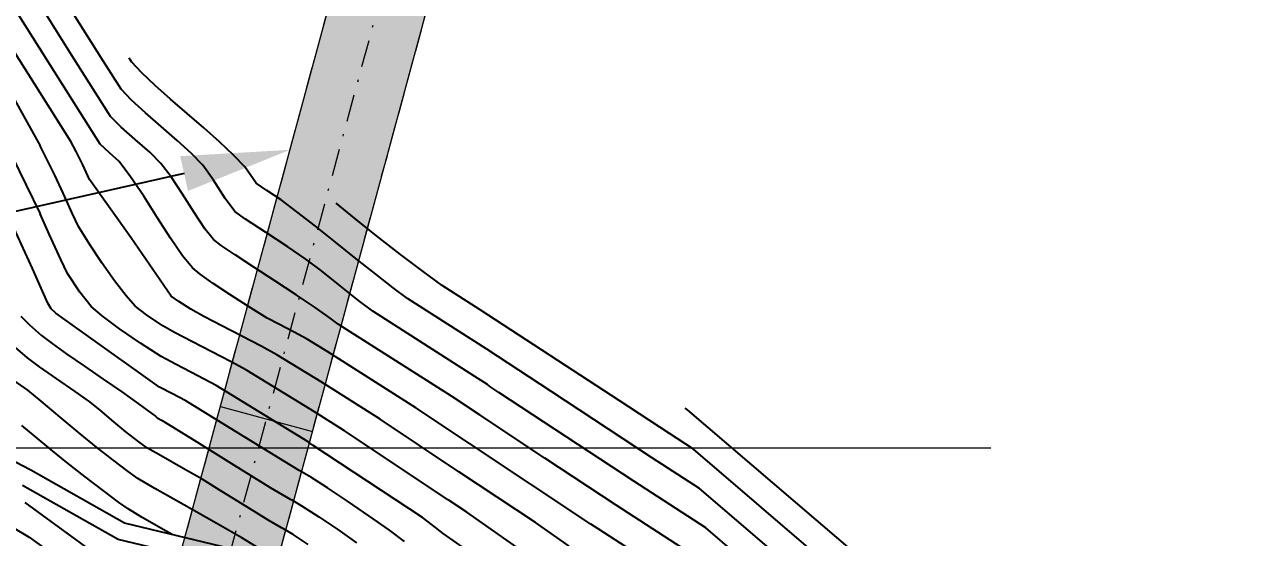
# Model space of a CAD drawing. Extents: x 61466 to 63015, y 108404 to 110397.
# Drawn here: x 62455.5 to 62512.5, y 108695.9 to 108719.5 of the extents above; entities that cross this region are included whole.
import ezdxf
from ezdxf import colors
from ezdxf.entities.mleader import LeaderData, LeaderLine
from ezdxf.math import Vec2, Vec3

# ---------------------------------------------------------------- set-up
doc = ezdxf.new("R2010")
doc.units = 0
doc.header["$LTSCALE"] = 1.000015
doc.header["$MEASUREMENT"] = 0
for name, pattern in [('NASCOSTA', [9.525, 6.35, -3.175]), ('TRATTEGGIATA', [0.75, 0.5, -0.25]), ('TRATTOPUNTO2', [0.5, 0.25, -0.125, 0, -0.125])]:
    doc.linetypes.add(name, pattern=pattern)
doc.layers.add('Colori bordi', color=5, linetype='Continuous', plot=False)
doc.layers.add('no_plot', color=5, linetype='Continuous', plot=False)
for name, color, linetype in [('coordinate', 2, 'Continuous'), ('curve livello 5m', 7, 'Continuous'), ('LIN010TR', 2, 'NASCOSTA'), ('LIN025CO', 7, 'Continuous'), ('Strade', 7, 'Continuous'), ('TRATTCOLO-32', 255, 'Continuous')]:
    doc.layers.add(name, color=color, linetype=linetype)
doc.layers.add('LINCOLOROSSO-025', color=10, linetype='Continuous', lineweight=25)
doc.layers.add('LINE035', color=1, linetype='Continuous', lineweight=35)
doc.styles.add('ARIAL', font='arial.ttf')

# ---------------------------------------------------------------- blocks, each defined once
blk = doc.blocks.new('CONTORNO')
at = {"layer": 'Colori bordi', "lineweight": 0, "ltscale": 2}
blk.add_line((-1.864, 76.64), (2.382, 75.488), dxfattribs=at)
at = {"layer": 'Colori bordi', "lineweight": 0, "ltscale": 2, "flags": 128}
blk.add_lwpolyline([(25.446, -93.474), (-6.877, 42.135), (-4.985, 41.623), (-4.907, 41.912), (-5.109, 41.967), (-4.481, 44.283), (-5.968, 44.686), (9.426, 101.471, 0.76503), (-27.561, 123.114)], format="xyb", dxfattribs=at)
blk.add_lwpolyline([(-28.746, 115.78, -0.121281), (-20.708, 100.164), (-8.908, 50.657), (5.179, 102.622, 0.76503), (-24.477, 119.975)], format="xyb", close=True, dxfattribs=at)

msp = doc.modelspace()

# ---------------------------------------------------------------- hatches: boundary and pattern name
at = {"layer": 'LINCOLOROSSO-025', "linetype": 'Continuous', "lineweight": 0}
h = msp.add_hatch(color=256, dxfattribs=at)
h.dxf.hatch_style = 1
h.paths.add_polyline_path([(62466.61, 108701.332), (62464.486, 108701.908), (62457.443, 108675.925), (62458.509, 108671.451)])
h.paths.add_polyline_path([(62468.733, 108700.756), (62466.61, 108701.332), (62458.509, 108671.451), (62459.474, 108667.403), (62461.365, 108666.891), (62461.444, 108667.18), (62461.241, 108667.235), (62461.869, 108669.551), (62460.383, 108669.954)])
h.paths.add_polyline_path([(62475.777, 108726.739, 0.573227), (62448.933, 108754.077), (62449.07, 108751.838, -0.580111), (62473.653, 108727.315), (62466.61, 108701.332), (62468.733, 108700.756)])
h.paths.add_polyline_path([(62473.653, 108727.315, 0.580111), (62449.07, 108751.838), (62449.208, 108749.589, -0.588798), (62471.53, 108727.89), (62464.486, 108701.908), (62466.61, 108701.332)], flags=17)
h.paths.add_polyline_path([(62449.208, 108749.589), (62449.07, 108751.838, 0.128077), (62440.332, 108746.812), (62433.913, 108740.504, -0.017364), (62435.492, 108738.782), (62437.604, 108741.048), (62441.874, 108745.243, -0.121501)])
h.paths.add_polyline_path([(62449.07, 108751.838), (62448.933, 108754.077, 0.133332), (62438.79, 108748.382), (62434.52, 108744.186), (62432.398, 108741.952, -0.015566), (62433.913, 108740.504), (62440.332, 108746.812, -0.128077)])
h.paths.add_polyline_path([(62433.852, 108740.445), (62433.913, 108740.504, 0.015566), (62432.398, 108741.952), (62430.276, 108739.718, 0.166431), (62425.671, 108726.095), (62427.872, 108726.447, -0.197704)])
h.paths.add_polyline_path([(62433.376, 108736.513), (62435.492, 108738.782, 0.017363), (62433.913, 108740.504, 0.198805), (62427.872, 108726.447), (62430.081, 108726.801, -0.147156)])
h.paths.add_polyline_path([(62430.084, 108725.484, -0.018506), (62430.081, 108726.801), (62427.872, 108726.447, 0.01312), (62427.886, 108725.398), (62428.17, 108718.14, -0.032081), (62430.373, 108718.085)])
h.paths.add_polyline_path([(62427.886, 108725.398, -0.01312), (62427.872, 108726.447), (62425.671, 108726.095, 0.008818), (62425.687, 108725.312), (62425.977, 108717.913, -0.032081), (62428.17, 108718.14)])

# ---------------------------------------------------------------- linework, layer by layer
at = {"layer": 'coordinate', "linetype": 'Continuous', "lineweight": 0}
msp.add_line((62421.182, 108700), (62500, 108700), dxfattribs=at)
at = {"layer": 'curve livello 5m', "color": 2, "flags": 128}
for points in [[(62488.299, 108695.084), (62486.864, 108696.314), (62483.547, 108698.462), (62477.33, 108702.561), (62476.959, 108702.807), (62476.795, 108702.916), (62476.213, 108703.285), (62471.517, 108706.296), (62470.852, 108706.798), (62470.006, 108707.469), (62469.141, 108708.156), (62468.419, 108708.707), (62467.603, 108709.263), (62466.57, 108709.939), (62465.645, 108710.548), (62465.154, 108710.902), (62464.713, 108711.496), (62464.175, 108712.339), (62463.679, 108713.035), (62463.158, 108713.571), (62462.493, 108714.174), (62461.759, 108714.809), (62461.033, 108715.439), (62460.391, 108716.026), (62459.907, 108716.533), (62458.993, 108717.98), (62457.551, 108720.264)], [(62454.231, 108714.746), (62456.171, 108710.788)], [(62482.605, 108690.59), (62477.746, 108693.964), (62474.765, 108696.052), (62474.264, 108696.439), (62473.804, 108696.792), (62468.769, 108700.116), (62468.566, 108700.251), (62468.529, 108700.275), (62464.288, 108702.876), (62463.443, 108703.326), (62462.45, 108703.837), (62461.756, 108704.213), (62460.798, 108704.831), (62459.84, 108705.493), (62459.033, 108706.091), (62458.528, 108706.517), (62458.012, 108707.171), (62457.444, 108708.044), (62457.132, 108708.684), (62456.612, 108709.821), (62456.171, 108710.788)], [(62462.264, 108696.001), (62461.99, 108696.155), (62460.875, 108696.798), (62460.229, 108697.189), (62459.792, 108697.502), (62459.088, 108698.03), (62458.251, 108698.673), (62457.411, 108699.331), (62456.673, 108699.923), (62455.94, 108700.523), (62455.326, 108701.036)]]:
    msp.add_lwpolyline(points, dxfattribs=at)
at = {"layer": 'LIN010TR', "linetype": 'TRATTOPUNTO2', "lineweight": 0, "ltscale": 5}
msp.add_line((62457.408, 108667.388), (62473.653, 108727.314), dxfattribs=at)
at = {"layer": 'LIN025CO', "linetype": 'TRATTEGGIATA', "lineweight": 0, "ltscale": 2}
for p, q in [((62455.508, 108668.789), (62471.53, 108727.89)), ((62459.755, 108667.638), (62475.777, 108726.739))]:
    msp.add_line(p, q, dxfattribs=at)
at = {"layer": 'no_plot', "flags": 128}
for points in [[(62456.289, 108718.204), (62454.231, 108721.465)], [(62487.148, 108694.5), (62482.726, 108697.364), (62479.447, 108699.526), (62476.468, 108701.506), (62475.149, 108702.383), (62470.469, 108705.349), (62469.918, 108705.703), (62469.554, 108705.986), (62468.862, 108706.467), (62467.977, 108707.055), (62467.001, 108707.695), (62466.032, 108708.326), (62465.172, 108708.893), (62464.519, 108709.337), (62464.176, 108709.601), (62463.773, 108710.104), (62463.278, 108710.846), (62462.742, 108711.689), (62462.215, 108712.492), (62461.746, 108713.116), (62461.229, 108713.627), (62460.565, 108714.208), (62459.911, 108714.78), (62459.425, 108715.268), (62457.641, 108718.092), (62456.171, 108720.421)], [(62456.171, 108716.363), (62454.231, 108719.435)], [(62487.432, 108692.686), (62481.904, 108696.266), (62481.563, 108696.491), (62475.977, 108700.205), (62473.504, 108701.85), (62469.441, 108704.425), (62468.49, 108705.008), (62467.887, 108705.33), (62467.177, 108705.696), (62466.65, 108705.98), (62465.786, 108706.511), (62464.926, 108707.064), (62464.153, 108707.584), (62463.549, 108708.014), (62463.197, 108708.301), (62462.74, 108708.856), (62462.187, 108709.665), (62461.577, 108710.617), (62460.951, 108711.598), (62460.35, 108712.495), (62459.814, 108713.197), (62459.371, 108713.606), (62458.943, 108714.004), (62456.289, 108718.204), (62456.171, 108718.391)], [(62491.297, 108694.086), (62486.58, 108698.127), (62484.368, 108699.56), (62479.725, 108702.621), (62476.766, 108704.549), (62473.116, 108706.889), (62472.46, 108707.374), (62471.651, 108708.003), (62470.744, 108708.722), (62469.797, 108709.477), (62468.866, 108710.216), (62468.01, 108710.884), (62467.284, 108711.428), (62466.632, 108711.863), (62466.132, 108712.202), (62465.612, 108712.955), (62465.094, 108713.5), (62464.448, 108714.105), (62463.72, 108714.75), (62462.954, 108715.411), (62462.193, 108716.068), (62461.483, 108716.699), (62460.867, 108717.283), (62460.389, 108717.798), (62460.345, 108717.868), (62460.275, 108717.979)], [(62454.231, 108717.406), (62456.171, 108713.93)], [(62480.564, 108695.472), (62479.011, 108696.56), (62475.486, 108698.903), (62471.858, 108701.317), (62469.137, 108703.041), (62467.089, 108704.297), (62466.373, 108704.687), (62465.483, 108705.149), (62464.555, 108705.626), (62463.724, 108706.059), (62463.126, 108706.391), (62463.126, 108706.391), (62462.567, 108706.746), (62462.219, 108707), (62462.219, 108707), (62460.356, 108709.696), (62458.452, 108712.378), (62458.14, 108713.051), (62457.832, 108713.661), (62457.588, 108714.121), (62456.171, 108716.363)], [(62479.155, 108694.718), (62475.846, 108697.037), (62474.995, 108697.602), (62470.212, 108700.784), (62468.833, 108701.658), (62465.689, 108703.587), (62464.98, 108703.971), (62464.093, 108704.431), (62463.173, 108704.903), (62462.369, 108705.323), (62461.826, 108705.627), (62461.826, 108705.627), (62461.075, 108706.128), (62460.561, 108706.529), (62460.561, 108706.529), (62460.142, 108707.009), (62459.608, 108707.705), (62459.023, 108708.53), (62458.449, 108709.395), (62457.948, 108710.211), (62457.948, 108710.211), (62457.674, 108710.784), (62457.238, 108711.742), (62456.854, 108712.566), (62456.854, 108712.566), (62456.333, 108713.612), (62456.171, 108713.93)], [(62497.953, 108690.893), (62497.883, 108690.942), (62496.734, 108691.717), (62495.621, 108692.446), (62494.628, 108693.074), (62494.628, 108693.074), (62493.821, 108693.52), (62492.568, 108694.568), (62486.296, 108699.941), (62485.19, 108700.658), (62482.867, 108702.189), (62476.459, 108706.364), (62474.715, 108707.482), (62473.833, 108708.125), (62472.786, 108708.918), (62471.691, 108709.771), (62470.664, 108710.591), (62469.824, 108711.288)], [(62472.974, 108695.689), (62472.286, 108696.21), (62472.286, 108696.21), (62471.336, 108696.876), (62470.348, 108697.548), (62469.422, 108698.159), (62468.657, 108698.645), (62468.152, 108698.94), (62468.152, 108698.94), (62468.12, 108698.953), (62464.943, 108700.905), (62462.887, 108702.166), (62462.246, 108702.502), (62461.686, 108702.8), (62461.686, 108702.8), (62458.193, 108705.293), (62456.897, 108706.209), (62456.681, 108706.411), (62456.526, 108706.673), (62456.221, 108707.367), (62455.829, 108708.267), (62455.829, 108708.267), (62454.982, 108710.114)], [(62455.288, 108706.077), (62455.688, 108705.671), (62456.246, 108705.18), (62456.734, 108704.809), (62457.415, 108704.325), (62458.222, 108703.767), (62459.086, 108703.173), (62459.94, 108702.584), (62460.714, 108702.039), (62461.342, 108701.578), (62461.49, 108701.456), (62461.579, 108701.388), (62461.803, 108701.26), (62463.285, 108700.356), (62465.128, 108699.209), (62466.785, 108698.18), (62467.709, 108697.633), (62467.773, 108697.607), (62468.262, 108697.316), (62469.019, 108696.828), (62469.901, 108696.235), (62470.769, 108695.629)], [(62468.528, 108695.55), (62467.84, 108696.004), (62467.394, 108696.274), (62467.394, 108696.274), (62467.297, 108696.312), (62466.726, 108696.652), (62465.7, 108697.288), (62464.559, 108697.998), (62463.642, 108698.558), (62463.642, 108698.558), (62462.768, 108699.057), (62461.75, 108699.628), (62461.129, 108699.988), (62461.129, 108699.988), (62460.725, 108700.286), (62460.13, 108700.747), (62460.13, 108700.747), (62459.58, 108701.2), (62458.942, 108701.735), (62458.472, 108702.118), (62458.472, 108702.118), (62457.796, 108702.606), (62456.953, 108703.187), (62456.151, 108703.742), (62455.596, 108704.151), (62455.596, 108704.151), (62454.936, 108704.719)], [(62467.196, 108694.822), (62467.015, 108694.941), (62466.886, 108694.992), (62466.272, 108695.367), (62465.48, 108695.856), (62465.48, 108695.856), (62464.294, 108696.536), (62462.808, 108697.371), (62461.458, 108698.131), (62460.679, 108698.589), (62460.679, 108698.589), (62460.24, 108698.907), (62459.533, 108699.444), (62458.771, 108700.039), (62458.771, 108700.039), (62458.016, 108700.656), (62457.099, 108701.423), (62456.226, 108702.153), (62455.602, 108702.657), (62455.602, 108702.657), (62454.946, 108703.122)], [(62485.897, 108701.83), (62486.009, 108701.757), (62486.011, 108701.756), (62486.012, 108701.755), (62493.839, 108695.049), (62494.186, 108694.759), (62494.409, 108694.636), (62495.002, 108694.256), (62495.707, 108693.783), (62496.405, 108693.298), (62496.975, 108692.884)], [(62455.466, 108697.48), (62458.84, 108695.03), (62459.841, 108694.322), (62460.634, 108693.907), (62461.615, 108693.426), (62462.757, 108692.876), (62463.474, 108692.52), (62464.239, 108692.045), (62464.932, 108691.619), (62465.012, 108691.587), (62465.551, 108691.311), (62466.276, 108690.916), (62467.098, 108690.452), (62467.929, 108689.969), (62468.681, 108689.517), (62469.213, 108689.16), (62469.913, 108688.636), (62470.781, 108687.965), (62471.667, 108687.263), (62472.42, 108686.648), (62472.924, 108686.2), (62473.83, 108685.567)], [(62454.878, 108696.365), (62455.671, 108695.893), (62457.895, 108694.278), (62458.861, 108693.595), (62459.699, 108693.019), (62460.961, 108692.406), (62462.146, 108691.827), (62462.832, 108691.409), (62463.622, 108690.902), (62464.218, 108690.546), (62464.268, 108690.526), (62464.896, 108690.196), (62465.743, 108689.718), (62466.556, 108689.235), (62467.324, 108688.743), (62468.222, 108688.14), (62468.982, 108687.609), (62469.665, 108687.095), (62470.494, 108686.445), (62471.22, 108685.856), (62471.839, 108685.309), (62472.552, 108684.661), (62473.065, 108684.215), (62473.83, 108683.68)]]:
    msp.add_lwpolyline(points, dxfattribs=at)
at = {"layer": 'Strade', "linetype": 'Continuous', "flags": 128}
for points in [[(62522.9, 108661.238), (62520.848, 108662.261), (62519.403, 108665.193), (62518.818, 108666.699), (62515.27, 108670.151), (62511.874, 108673.133), (62505.133, 108678.494), (62500.378, 108681.944), (62492.196, 108686.644), (62483.788, 108690.227), (62474.728, 108693.007), (62466.963, 108694.878), (62460.07, 108696.526), (62455.747, 108698.968), (62453.189, 108700.302)], [(62522.9, 108660.411), (62522.644, 108660.472), (62520.25, 108661.665), (62518.67, 108664.871), (62518.135, 108666.247), (62514.727, 108669.563), (62511.361, 108672.519), (62504.649, 108677.857), (62499.943, 108681.272), (62491.839, 108685.927), (62483.513, 108689.475), (62474.517, 108692.235), (62466.776, 108694.1), (62459.774, 108695.774), (62455.365, 108698.265)]]:
    msp.add_lwpolyline(points, dxfattribs=at)

# ---------------------------------------------------------------- block references
at = {"layer": 'TRATTCOLO-32', "linetype": 'Continuous', "lineweight": 0}
msp.add_blockref('CONTORNO', (62466.351, 108625.268), dxfattribs=at)

# ---------------------------------------------------------------- next in the draw order: leaders
at = {"layer": 'LINE035', "linetype": 'Continuous', "lineweight": 0}
ml = msp.add_multileader_mtext('Standard', dxfattribs=at)
ml.set_content("GALERIE D'ACCES", color=256, style='ARIAL')
ml.set_leader_properties()
ml.build(insert=Vec2(0, 0))
ml.multileader.update_dxf_attribs({"has_text_frame": 1, "text_left_attachment_type": 2, "text_right_attachment_type": 2, "dogleg_length": 0.36, "arrow_head_size": 5, "scale": 10})
ctx = ml.context
ctx.base_point, ctx.scale, ctx.char_height, ctx.arrow_head_size, ctx.landing_gap_size, ctx.plane_origin, ctx.plane_x_axis, ctx.plane_y_axis = Vec3(62434.911, 108657.651), 10, 3.5, 5, 0.9, Vec3(62442.522, 108633.302), Vec3(0, 1), Vec3(-1, 0)
ctx.left_attachment, ctx.right_attachment, ctx.text_align_type = 2, 2, 2
notes = []
notes.append((ctx, [(1, (1, 1, 0), (62434.911, 108706.4), (0, -1), 3.6, [(0, [(62467.693, 108713.738)], 0, [])])]))
ctx.mtext.insert, ctx.mtext.text_direction, ctx.mtext.rotation, ctx.mtext.alignment, ctx.mtext.flow_direction = Vec3(62433.101, 108701.9), Vec3(0, 1), 1.570796, 3, 5
ctx.mtext.has_bg_fill, ctx.mtext.bg_color, ctx.mtext.bg_scale_factor, ctx.mtext.bg_transparency, ctx.mtext.use_window_bg_color = 1, -1073741824, 1.25, 0, 1
for ctx, leaders in notes:
    for number, flags, end, landing, length, lines in leaders:
        leader = LeaderData()
        leader.index, (leader.has_last_leader_line, leader.has_dogleg_vector, leader.attachment_direction) = number, flags
        leader.last_leader_point, leader.dogleg_vector, leader.dogleg_length = Vec3(end), Vec3(landing), length
        for number, points, colour, breaks in lines:
            line = LeaderLine()
            line.index, line.vertices, line.color, line.breaks = number, Vec3.list(points), colors.encode_raw_color(colour), breaks
            leader.lines.append(line)
        ctx.leaders.append(leader)

doc.saveas('drawing.dxf')
